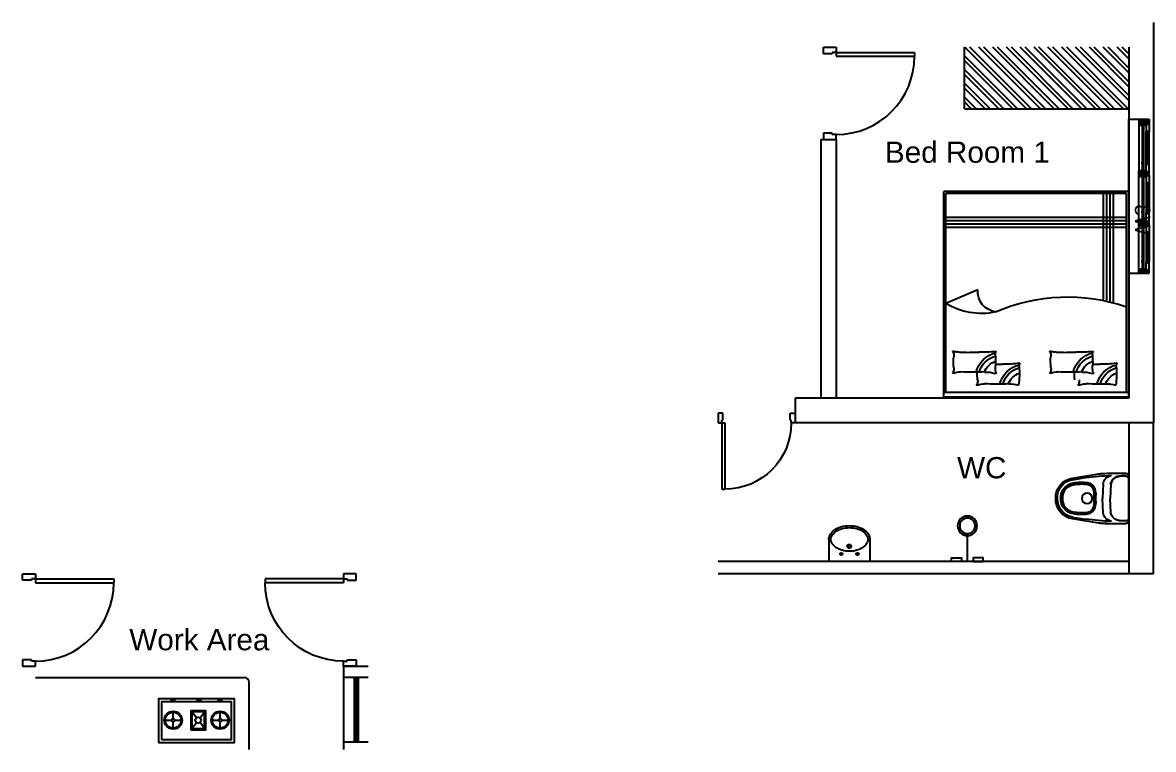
# Model space of a CAD drawing. Extents: x -4409 to 83729, y -39415 to 28842.
# Drawn here: x 72715 to 83729, y -32768 to -25688 of the extents above; entities that cross this region are included whole.
import ezdxf

# ---------------------------------------------------------------- set-up
doc = ezdxf.new("R2010")
doc.units = 0
doc.layers.get('0').update_dxf_attribs({"linetype": 'CONTINUOUS'})
for name, color, linetype in [('12_TEXT', 54, 'CONTINUOUS'), ('1_WALL', 7, 'CONTINUOUS'), ('4_JOINERY', 217, 'CONTINUOUS'), ('5_FURNETURE', 35, 'CONTINUOUS'), ('DOORS', 171, 'CONTINUOUS'), ('SANITARIOS', 159, 'CONTINUOUS'), ('WWW_CADBLOCKSFREE_COM', 7, 'CONTINUOUS')]:
    doc.layers.add(name, color=color, linetype=linetype)
doc.styles.add('1-100', font='txt', dxfattribs={"height": 24})
doc.styles.get("Standard").update_dxf_attribs({"font": 'arial.ttf'})

# ---------------------------------------------------------------- blocks, each defined once
blk = doc.blocks.new('*X64')
at = {"layer": '1_WALL', "color": 253, "linetype": 'CONTINUOUS'}
for p, q in [((82494, -26528), (81894, -25928)), ((82542, -26528), (81942, -25928)), ((82629, -26528), (82029, -25928)), ((82677, -26528), (82077, -25928)), ((82764, -26528), (82164, -25928)), ((82811, -26528), (82211, -25928)), ((82898, -26528), (82298, -25928)), ((82946, -26528), (82346, -25928)), ((83033, -26528), (82433, -25928)), ((83081, -26528), (82481, -25928)), ((83168, -26528), (82568, -25928)), ((83215, -26528), (82615, -25928)), ((83302, -26528), (82702, -25928)), ((83350, -26528), (82750, -25928)), ((83437, -26528), (82837, -25928)), ((83485, -26528), (82885, -25928)), ((83491, -26447), (82972, -25928)), ((83491, -26399), (83020, -25928)), ((83491, -26312), (83107, -25928)), ((83491, -26265), (83154, -25928)), ((83491, -26178), (83241, -25928)), ((83491, -26130), (83289, -25928)), ((83492, -26043), (83376, -25928)), ((83492, -25996), (83424, -25928)), ((82407, -26528), (81890, -26010)), ((82360, -26528), (81890, -26058)), ((82272, -26528), (81889, -26145)), ((82225, -26528), (81889, -26192)), ((82138, -26528), (81889, -26279)), ((82090, -26528), (81889, -26327)), ((82003, -26528), (81889, -26414)), ((81955, -26528), (81889, -26461))]:
    blk.add_line(p, q, dxfattribs=at)
blk = doc.blocks.new('RYTREYR')
at = {"layer": 'DOORS'}
for p, q in [((6351.5, 1006), (6351.5, 1082.2)), ((6351.5, 1082.2), (6355.3, 1082.2)), ((6355.3, 1006), (6355.3, 1082.2)), ((6351.5, 1006), (6355.3, 1006))]:
    blk.add_line(p, q, dxfattribs=at)
at = {"layer": 'DOORS', "linetype": 'CONTINUOUS'}
for p, q in [((6346.5, 993.5), (6346.5, 1006)), ((6346.5, 1006), (6351.5, 1006)), ((6351.5, 1006), (6351.5, 1002.2)), ((6436.5, 1006), (6431.5, 1006)), ((6431.5, 1006), (6431.5, 1002.2)), ((6436.5, 993.5), (6436.5, 1006)), ((6352.8, 993.5), (6346.5, 993.5)), ((6351.5, 1002.2), (6352.8, 1002.2)), ((6352.8, 1002.2), (6352.8, 993.5)), ((6430.3, 1002.2), (6430.3, 993.5)), ((6431.5, 1002.2), (6430.3, 1002.2)), ((6430.3, 993.5), (6436.5, 993.5))]:
    blk.add_line(p, q, dxfattribs=at)
at = {"layer": 'DOORS'}
blk.add_arc((6355.3, 1006), 76.3, 0.0039, 89.9983, dxfattribs=at)
blk = doc.blocks.new('ER5T')
at = {"layer": '4_JOINERY', "color": 150}
for p, q in [((169.1, -27.4), (19.1, -27.4)), ((19.1, -27.4), (19.1, -47.4)), ((169.1, -27.4), (169.1, -47.4)), ((19.1, -37.4), (25.1, -37.4)), ((19.1, -37.4), (69.1, -37.4)), ((19.1, -38.2), (19.9, -37.4)), ((19.1, -40), (21.7, -37.4)), ((19.1, -41.8), (23.5, -37.4)), ((19.1, -37.4), (19.1, -47.4)), ((19.1, -43.6), (25.1, -37.6)), ((19.1, -38.7), (19.4, -38.9)), ((19.1, -45.4), (25.1, -39.4)), ((19.1, -40.5), (20.3, -41.6)), ((19.1, -47.2), (24.5, -41.9)), ((19.1, -42.3), (21.2, -44.3)), ((19.8, -37.6), (22.1, -39.8)), ((20.7, -40.3), (23, -42.5)), ((20.7, -47.4), (25.1, -43)), ((21.6, -42.9), (23.9, -45.2)), ((22.5, -38.5), (24.4, -40.4)), ((23.3, -37.4), (23.9, -38)), ((23.4, -41.2), (25.1, -42.9)), ((24.3, -40.4), (70, -40.4)), ((24.3, -40.4), (24.3, -41.9)), ((24.3, -41.9), (70, -41.9)), ((24.3, -43.8), (24.9, -44.4)), ((25.1, -37.4), (25.1, -44.4)), ((25.1, -37.4), (25.1, -37.5)), ((31.6, -41.8), (33, -40.4)), ((31.6, -41.4), (32.6, -40.4)), ((31.6, -40.9), (32.2, -40.4)), ((31.6, -40.5), (31.7, -40.4)), ((31.6, -40.4), (33.1, -40.4)), ((31.6, -41.9), (31.6, -40.4)), ((33.1, -41.9), (31.6, -41.9)), ((32, -41.9), (33.1, -40.7)), ((32.4, -41.9), (33.1, -41.2)), ((32.9, -41.9), (33.1, -41.6)), ((33.1, -40.4), (33.1, -41.9)), ((62.6, -40.4), (61.1, -40.4)), ((61.1, -40.4), (61.1, -41.9)), ((62.3, -41.9), (61.1, -40.7)), ((61.8, -41.9), (61.1, -41.2)), ((61.4, -41.9), (61.1, -41.6)), ((61.1, -41.9), (62.6, -41.9)), ((62.6, -41.8), (61.2, -40.4)), ((62.6, -41.4), (61.7, -40.4)), ((62.6, -40.9), (62.1, -40.4)), ((62.6, -40.5), (62.6, -40.4)), ((62.6, -41.9), (62.6, -40.4)), ((75.1, -37.4), (69.1, -37.4)), ((69.1, -37.4), (69.1, -44.4)), ((69.1, -37.9), (69.6, -37.4)), ((69.1, -39.7), (71.4, -37.4)), ((69.1, -43.3), (75, -37.4)), ((69.1, -42.6), (69.9, -43.4)), ((69.4, -37.4), (70.8, -38.9)), ((69.5, -39.4), (71.7, -41.6)), ((69.8, -44.4), (75.1, -39.1)), ((70, -40.7), (73.2, -37.4)), ((70, -40.4), (70, -41.9)), ((70.1, -45.9), (74.3, -41.8)), ((70.4, -42.1), (72.6, -44.3)), ((70.4, -47.4), (75.1, -42.7)), ((71.3, -37.6), (73.5, -39.8)), ((72.2, -40.3), (74.4, -42.5)), ((73.1, -42.9), (74.6, -44.4)), ((74, -38.5), (75.1, -39.6)), ((74.3, -40.4), (118, -40.4)), ((74.3, -40.4), (74.3, -41.9)), ((74.3, -41.9), (118, -41.9)), ((74.8, -37.4), (75.1, -37.8)), ((75.1, -37.4), (75.1, -44.4)), ((117.1, -37.4), (75.1, -37.4)), ((84.1, -41.8), (85.5, -40.4)), ((84.1, -41.4), (85.1, -40.4)), ((84.1, -40.9), (84.7, -40.4)), ((84.1, -40.5), (84.2, -40.4)), ((84.1, -40.4), (85.6, -40.4)), ((84.1, -41.9), (84.1, -40.4)), ((85.6, -41.9), (84.1, -41.9)), ((84.5, -41.9), (85.6, -40.7)), ((84.9, -41.9), (85.6, -41.2)), ((85.4, -41.9), (85.6, -41.6)), ((85.6, -40.4), (85.6, -41.9)), ((110.6, -40.4), (109.1, -40.4)), ((109.1, -40.4), (109.1, -41.9)), ((110.3, -41.9), (109.1, -40.7)), ((109.8, -41.9), (109.1, -41.2)), ((109.4, -41.9), (109.1, -41.6)), ((109.1, -41.9), (110.6, -41.9)), ((110.6, -41.8), (109.2, -40.4)), ((110.6, -41.4), (109.7, -40.4)), ((110.6, -40.9), (110.1, -40.4)), ((110.6, -40.5), (110.6, -40.4)), ((110.6, -41.9), (110.6, -40.4)), ((123.1, -37.4), (117.1, -37.4)), ((117.1, -37.4), (117.1, -44.4)), ((117.1, -37.6), (117.3, -37.4)), ((117.1, -39.4), (119.1, -37.4)), ((117.1, -43), (122.7, -37.4)), ((117.1, -37.5), (117.6, -38)), ((117.1, -39.3), (118.5, -40.7)), ((117.5, -44.4), (123.1, -38.8)), ((117.9, -40.4), (120.9, -37.4)), ((117.9, -41.9), (119.4, -43.4)), ((118, -40.4), (118, -41.9)), ((118.1, -45.6), (122.3, -41.4)), ((118.1, -47.4), (123.1, -42.4)), ((118.1, -43.8), (120.3, -46.1)), ((118.8, -37.4), (120.3, -38.9)), ((119, -39.4), (121.2, -41.6)), ((119.9, -42.1), (122.1, -44.3)), ((120.8, -37.6), (123, -39.8)), ((121.7, -40.3), (122.3, -40.9)), ((122.3, -40.4), (166, -40.4)), ((122.3, -40.4), (122.3, -41.9)), ((122.3, -41.9), (166, -41.9)), ((122.6, -42.9), (123.1, -43.5)), ((123.1, -37.4), (123.1, -44.4)), ((169.1, -37.4), (123.1, -37.4)), ((129.6, -41.8), (131, -40.4)), ((129.6, -41.4), (130.6, -40.4)), ((129.6, -40.9), (130.2, -40.4)), ((129.6, -40.5), (129.7, -40.4)), ((129.6, -40.4), (131.1, -40.4)), ((129.6, -41.9), (129.6, -40.4)), ((131.1, -41.9), (129.6, -41.9)), ((130, -41.9), (131.1, -40.7)), ((130.4, -41.9), (131.1, -41.2)), ((130.9, -41.9), (131.1, -41.6)), ((131.1, -40.4), (131.1, -41.9)), ((158.6, -40.4), (157.1, -40.4)), ((157.1, -40.4), (157.1, -41.9)), ((158.3, -41.9), (157.1, -40.7)), ((157.8, -41.9), (157.1, -41.2)), ((157.4, -41.9), (157.1, -41.6)), ((157.1, -41.9), (158.6, -41.9)), ((158.6, -41.8), (157.2, -40.4)), ((158.6, -41.4), (157.7, -40.4)), ((158.6, -40.9), (158.1, -40.4)), ((158.6, -40.5), (158.6, -40.4)), ((158.6, -41.9), (158.6, -40.4)), ((169.1, -37.4), (165.1, -37.4)), ((165.1, -37.4), (165.1, -44.4)), ((165.1, -39.1), (166.8, -37.4)), ((165.1, -39.6), (165.3, -39.8)), ((165.1, -42.7), (165.9, -41.9)), ((165.1, -43.2), (167.1, -45.2)), ((165.2, -44.4), (169.1, -40.5)), ((165.6, -40.4), (168.6, -37.4)), ((165.6, -41.9), (166.2, -42.5)), ((165.7, -38.5), (168, -40.7)), ((166, -41.8), (169.1, -38.7)), ((166, -40.4), (166, -41.9)), ((166.1, -45.3), (169.1, -42.3)), ((166.1, -47.1), (169.1, -44.1)), ((166.5, -37.4), (167.1, -38)), ((166.6, -41.2), (168.9, -43.4)), ((167.5, -43.8), (169.1, -45.4)), ((168.3, -37.4), (169.1, -38.3)), ((168.4, -39.4), (169.1, -40.1)), ((19.1, -45.9), (19.4, -46.1)), ((19.1, -47.4), (24.1, -47.4)), ((19.8, -44.7), (22.1, -47)), ((22.5, -45.6), (24.1, -47.3)), ((22.5, -47.4), (24.1, -45.8)), ((24.1, -44.4), (24.1, -47.4)), ((24.1, -44.4), (25.1, -44.4)), ((24.1, -47.4), (31.6, -47.4)), ((25.1, -44.4), (31.6, -44.4)), ((31, -45.6), (31, -46.2)), ((31.6, -45.6), (31, -45.6)), ((31.6, -46.2), (31, -46.2)), ((62.6, -44.4), (31.6, -44.4)), ((31.6, -44.4), (31.6, -45.6)), ((62.6, -45.6), (31.6, -45.6)), ((62.6, -46.2), (31.6, -46.2)), ((31.6, -46.2), (31.6, -47.4)), ((62.6, -47.4), (31.6, -47.4)), ((62.6, -44.4), (62.6, -45.6)), ((69.1, -44.4), (62.6, -44.4)), ((62.6, -45.6), (63.2, -45.6)), ((62.6, -46.2), (62.6, -47.4)), ((62.6, -46.2), (63.2, -46.2)), ((70.1, -47.4), (62.6, -47.4)), ((63.2, -45.6), (63.2, -46.2)), ((70.1, -44.4), (69.1, -44.4)), ((69.1, -44.4), (69.2, -44.4)), ((70.1, -44.4), (70.1, -47.4)), ((70.1, -45.4), (70.8, -46.1)), ((70.1, -47.2), (70.4, -47.4)), ((74.1, -47.4), (70.1, -47.4)), ((71.3, -44.7), (73.5, -47)), ((72.2, -47.4), (74.1, -45.5)), ((74, -45.6), (74.1, -45.8)), ((74, -47.4), (74.1, -47.3)), ((74.1, -44.4), (74.1, -47.4)), ((74.1, -44.4), (75.1, -44.4)), ((74.1, -47.4), (81.6, -47.4)), ((75.1, -44.4), (81.6, -44.4)), ((81, -45.6), (81, -46.2)), ((81.6, -45.6), (81, -45.6)), ((81.6, -46.2), (81, -46.2)), ((81.6, -44.4), (81.6, -45.6)), ((81.6, -44.4), (110.6, -44.4)), ((81.6, -45.6), (110.6, -45.6)), ((81.6, -46.2), (81.6, -47.4)), ((81.6, -46.2), (110.6, -46.2)), ((81.6, -47.4), (110.6, -47.4)), ((117.1, -44.4), (110.6, -44.4)), ((110.6, -44.4), (110.6, -45.6)), ((110.6, -45.6), (111.2, -45.6)), ((110.6, -46.2), (111.2, -46.2)), ((110.6, -46.2), (110.6, -47.4)), ((118.1, -47.4), (110.6, -47.4)), ((111.2, -45.6), (111.2, -46.2)), ((118.1, -44.4), (117.1, -44.4)), ((118.1, -44.4), (118.1, -47.4)), ((122.1, -47.4), (118.1, -47.4)), ((119, -46.5), (119.9, -47.4)), ((119.9, -47.4), (122.1, -45.2)), ((120.8, -44.7), (122.1, -46.1)), ((121.7, -47.4), (122.1, -47)), ((122.1, -44.4), (122.1, -47.4)), ((122.1, -44.4), (123.1, -44.4)), ((122.1, -47.4), (129.6, -47.4)), ((122.9, -44.4), (123.1, -44.2)), ((123.1, -44.4), (129.6, -44.4)), ((129, -45.6), (129, -46.2)), ((129.6, -45.6), (129, -45.6)), ((129.6, -46.2), (129, -46.2)), ((129.6, -44.4), (129.6, -45.6)), ((129.6, -44.4), (158.6, -44.4)), ((129.6, -45.6), (158.6, -45.6)), ((129.6, -46.2), (129.6, -47.4)), ((129.6, -46.2), (158.6, -46.2)), ((129.6, -47.4), (158.6, -47.4)), ((158.6, -44.4), (158.6, -45.6)), ((165.1, -44.4), (158.6, -44.4)), ((158.6, -45.6), (159.2, -45.6)), ((158.6, -46.2), (158.6, -47.4)), ((158.6, -46.2), (159.2, -46.2)), ((166.1, -47.4), (158.6, -47.4)), ((159.2, -45.6), (159.2, -46.2)), ((166.1, -44.4), (165.1, -44.4)), ((166.1, -44.4), (166.1, -47.4)), ((166.1, -46), (167.5, -47.4)), ((169.1, -47.4), (166.1, -47.4)), ((167.5, -47.4), (169.1, -45.8)), ((168.4, -46.5), (169.1, -47.2))]:
    blk.add_line(p, q, dxfattribs=at)
blk = doc.blocks.new('TRH')
at = {"layer": 'DOORS'}
for p, q in [((39041.2, 2496.1), (39041.2, 2565.1)), ((39041.2, 2565.1), (39044.2, 2565.1)), ((39044.2, 2496.1), (39044.2, 2565.1)), ((39041.2, 2496.1), (39044.2, 2496.1))]:
    blk.add_line(p, q, dxfattribs=at)
at = {"layer": 'DOORS', "linetype": 'CONTINUOUS'}
for p, q in [((39037.2, 2486.1), (39037.2, 2496.1)), ((39037.2, 2496.1), (39041.2, 2496.1)), ((39041.2, 2496.1), (39041.2, 2493.1)), ((39041.2, 2493.1), (39042.2, 2493.1)), ((39042.2, 2493.1), (39042.2, 2486.1)), ((39112.2, 2493.1), (39112.2, 2486.1)), ((39113.2, 2493.1), (39112.2, 2493.1)), ((39117.2, 2496.1), (39113.2, 2496.1)), ((39113.2, 2496.1), (39113.2, 2493.1)), ((39117.2, 2486.1), (39117.2, 2496.1)), ((39042.2, 2486.1), (39037.2, 2486.1)), ((39112.2, 2486.1), (39117.2, 2486.1))]:
    blk.add_line(p, q, dxfattribs=at)
at = {"layer": 'DOORS'}
blk.add_arc((39044.2, 2496.1), 69, 360, 90, dxfattribs=at)
blk = doc.blocks.new('BED10')
at = {"layer": '5_FURNETURE'}
for p, q in [((1957205.3, 85000.2), (1957205.3, 84995.9)), ((1957205.3, 85000.2), (1957385.5, 85000.2)), ((1957385.5, 85000.2), (1957385.5, 84995.9)), ((1957385.5, 84995.9), (1957205.3, 84995.9)), ((1957205.3, 84995.9), (1957205.3, 84800.1)), ((1957207.4, 84995.9), (1957207.4, 84802.3)), ((1957383.4, 84995.9), (1957383.4, 84802.3)), ((1957385.5, 84995.9), (1957385.5, 84800.1)), ((1957238.4, 84896.2), (1957207.4, 84909.3)), ((1957360.7, 84802.3), (1957360.7, 84905.5)), ((1957364, 84802.3), (1957364, 84906.2)), ((1957367.2, 84802.3), (1957367.2, 84907)), ((1957370.4, 84802.3), (1957370.4, 84907.9)), ((1957207.4, 84834.9), (1957383.4, 84834.9)), ((1957207.4, 84831.6), (1957383.4, 84831.6)), ((1957207.4, 84828.4), (1957383.4, 84828.4)), ((1957207.4, 84825.2), (1957383.4, 84825.2)), ((1957385.5, 84800.1), (1957205.3, 84800.1)), ((1957383.4, 84802.3), (1957207.4, 84802.3))]:
    blk.add_line(p, q, dxfattribs=at)
for centre, radius, start, end in [((1957238, 84988.4), 0.522, 65.697, 204.2741), ((1957224.6, 84982.4), 14.2, 20.9854, 24.2741), ((1957230.1, 84984.5), 8.32, 353.727, 20.9854), ((1957244.2, 85002.1), 14.5, 245.697, 273.7036), ((1957257.4, 84798), 190, 86.6018, 93.7036), ((1957285.2, 84994.3), 26, 193.9158, 256.1502), ((1957285.2, 84994.3), 23.1, 195.8795, 253.9681), ((1957285.2, 84994.3), 18.2, 201.0157, 250.1305), ((1957270.2, 85013.1), 25.5, 266.6018, 288.5132), ((1957190.4, 84977.7), 88.6, 355.4925, 7.2995), ((1957336.9, 84988.4), 0.522, 65.697, 204.2741), ((1957323.5, 84982.4), 14.2, 20.9854, 24.2741), ((1957329, 84984.5), 8.32, 353.727, 20.9854), ((1957343.1, 85002.1), 14.5, 245.697, 273.7036), ((1957356.3, 84798), 190, 86.6018, 93.7036), ((1957379.8, 84994.3), 26, 193.9158, 256.1502), ((1957379.8, 84994.3), 23.1, 195.8795, 253.9681), ((1957379.8, 84994.3), 18.2, 201.0157, 250.1305), ((1957364.8, 85013.1), 25.5, 266.6018, 288.5132), ((1957285, 84977.7), 88.6, 355.4925, 7.2995), ((1957214.8, 84976.8), 0.522, 65.697, 204.2741), ((1957201.4, 84970.8), 14.2, 20.9854, 24.2741), ((1957206.9, 84972.9), 8.32, 353.727, 20.9854), ((1957221, 84990.5), 14.5, 245.697, 273.7036), ((1957234.2, 84786.4), 190, 86.6018, 93.7036), ((1957262, 84982.7), 26, 193.9158, 256.1502), ((1957291.3, 84977.8), 53.3, 173.727, 181.4279), ((1957262, 84982.7), 23.1, 195.8795, 253.9681), ((1957262, 84982.7), 18.2, 201.0157, 250.1305), ((1957247, 85001.6), 25.5, 266.6018, 288.8218), ((1957255.8, 84977), 0.707, 331.3728, 144.1024), ((1957284.8, 84971.3), 29.1, 170.6044, 182.5196), ((1957280.5, 84963.5), 27.5, 151.3728, 152.8371), ((1957309.4, 84976.8), 0.522, 65.697, 204.2741), ((1957296, 84970.8), 14.2, 20.9854, 24.2741), ((1957301.5, 84972.9), 8.32, 353.727, 20.9854), ((1957315.6, 84990.5), 14.5, 245.697, 273.7036), ((1957328.8, 84786.4), 190, 86.6018, 93.7036), ((1957356.6, 84982.7), 26, 193.9158, 256.1502), ((1957385.9, 84977.8), 53.3, 173.727, 181.4279), ((1957356.6, 84982.7), 23.1, 195.8795, 253.9681), ((1957356.6, 84982.7), 18.2, 201.0157, 250.1305), ((1957341.6, 85001.6), 25.5, 266.6018, 288.8218), ((1957350.4, 84977), 0.707, 331.3728, 144.1024), ((1957379.4, 84971.3), 29.1, 170.6044, 182.5196), ((1957375.1, 84963.5), 27.5, 151.3728, 152.8371), ((1957268.1, 84966.2), 53.3, 173.727, 185.6216), ((1957167.2, 84966.1), 88.6, 355.4925, 2.5196), ((1957257.8, 85046.7), 78.4, 268.4766, 273.5164), ((1957266.8, 84901), 67.5, 86.4836, 93.5164), ((1957266.6, 84897.4), 71.1, 80.3234, 86.4836), ((1957278.9, 84968), 0.539, 228.0657, 32.3781), ((1957282.8, 84970.5), 4.05, 175.4925, 200.7754), ((1957282.9, 84970.5), 4.16, 200.7754, 212.3781), ((1957362.7, 84966.2), 53.3, 173.727, 185.6216), ((1957261.8, 84966.1), 88.6, 355.4925, 2.5196), ((1957352.4, 85046.7), 78.4, 268.4766, 273.5164), ((1957361.4, 84901), 67.5, 86.4836, 93.5164), ((1957361.2, 84897.4), 71.1, 80.3234, 86.4836), ((1957373.5, 84968), 0.539, 228.0657, 32.3781), ((1957377.3, 84970.5), 4.05, 175.4925, 200.7754), ((1957377.5, 84970.5), 4.16, 200.7754, 212.3781), ((1957214.7, 84956.3), 0.492, 127.1098, 308.0995), ((1957206.8, 84960.1), 8.33, 335.2383, 5.6216), ((1957206.9, 85012.5), 57.2, 278.0757, 282.0355), ((1957224.8, 84928.8), 28.4, 84.694, 102.0355), ((1957234.6, 85035.1), 78.4, 264.694, 273.5164), ((1957243.6, 84889.4), 67.5, 86.4836, 93.5164), ((1957243.4, 84885.9), 71.1, 80.3234, 86.4836), ((1957255.7, 84956.4), 0.539, 228.0657, 32.3781), ((1957259.6, 84958.9), 4.05, 175.4925, 200.7754), ((1957259.7, 84958.9), 4.16, 200.7754, 212.3781), ((1957309.2, 84956.3), 0.492, 127.1098, 308.0995), ((1957301.4, 84960.1), 8.33, 335.2383, 5.6216), ((1957301.5, 85012.5), 57.2, 278.0757, 282.0355), ((1957319.4, 84928.8), 28.4, 84.694, 102.0355), ((1957329.2, 85035.1), 78.4, 264.694, 273.5164), ((1957338.2, 84889.4), 67.5, 86.4836, 93.5164), ((1957338, 84885.9), 71.1, 80.3234, 86.4836), ((1957350.3, 84956.4), 0.539, 228.0657, 32.3781), ((1957354.1, 84958.9), 4.05, 175.4925, 200.7754), ((1957354.2, 84958.9), 4.16, 200.7754, 212.3781), ((1957241.8, 84854), 65.1, 77.676, 121.871), ((1957258.8, 84897.4), 20.4, 98.7593, 183.5218), ((1957326, 85079.7), 176.7, 246.5474, 288.9404)]:
    blk.add_arc(centre, radius, start, end, dxfattribs=at)
blk = doc.blocks.new('IIIIIIIIIIIIIIIIIIII')
at = {"layer": 'SANITARIOS', "color": 7}
for p, q in [((788.403, 261.793), (788.403, 261.977)), ((788.433, 262.007), (788.459, 262.007)), ((788.459, 262.007), (788.836, 262.007)), ((788.459, 262.007), (788.836, 262.007)), ((788.862, 262.007), (788.836, 262.007)), ((788.892, 261.793), (788.892, 261.977)), ((788.51, 261.831), (788.648, 261.826)), ((788.786, 261.831), (788.648, 261.826)), ((788.451, 261.457), (788.41, 261.713)), ((788.505, 261.757), (788.648, 261.752)), ((788.79, 261.757), (788.648, 261.752)), ((788.844, 261.457), (788.886, 261.713)), ((788.617, 261.67), (788.678, 261.67)), ((788.618, 261.685), (788.648, 261.685)), ((788.648, 261.685), (788.677, 261.685)), ((788.466, 261.459), (788.445, 261.587)), ((788.829, 261.459), (788.85, 261.587))]:
    blk.add_line(p, q, dxfattribs=at)
for points in [[(788.648, 261.296, -0.382405), (788.451, 261.457), (788.41, 261.713, -0.040213), (788.403, 261.793), (788.403, 261.977, -0.414214), (788.433, 262.007), (788.459, 262.007)], [(788.459, 262.007, 0.364314), (788.43, 261.982, 0.112271), (788.435, 261.895, 0.278416), (788.51, 261.831), (788.648, 261.826)], [(788.648, 261.296, 0.382405), (788.844, 261.457), (788.886, 261.713, 0.040213), (788.892, 261.793), (788.892, 261.977, 0.414214), (788.862, 262.007), (788.836, 262.007)], [(788.836, 262.007, -0.364314), (788.866, 261.982, -0.112271), (788.86, 261.895, -0.278416), (788.786, 261.831), (788.648, 261.826)], [(788.648, 261.311, -0.383569), (788.466, 261.459), (788.445, 261.587)], [(788.648, 261.311, 0.383569), (788.829, 261.459), (788.85, 261.587)]]:
    blk.add_lwpolyline(points, format="xyb", dxfattribs=at)
for points in [[(788.505, 261.757), (788.648, 261.752)], [(788.79, 261.757), (788.648, 261.752)]]:
    blk.add_lwpolyline(points, dxfattribs=at)
for points in [[(788.648, 261.346, -0.3863), (788.5, 261.464, -0.069564), (788.496, 261.608, -0.301962), (788.558, 261.677, -0.087243), (788.618, 261.685), (788.648, 261.685), (788.677, 261.685, -0.087243), (788.737, 261.677, -0.301962), (788.799, 261.608, -0.069564), (788.795, 261.464, -0.3863)], [(788.648, 261.361, -0.388576), (788.515, 261.467, -0.069453), (788.511, 261.607, -0.302408), (788.562, 261.663, -0.08847), (788.617, 261.67), (788.678, 261.67, -0.08847), (788.733, 261.663, -0.302408), (788.784, 261.607, -0.069453), (788.78, 261.467, -0.388576)]]:
    blk.add_lwpolyline(points, format="xyb", close=True, dxfattribs=at)
blk.add_circle((788.648, 261.601), 0.0515, dxfattribs=at)
blk.add_circle((788.648, 261.601), 0.0515, dxfattribs=at)
for centre, radius, start, end in [((788.433, 261.977), 0.03, 90, 180), ((788.623, 261.951), 0.195, 171.0536, 196.677), ((788.459, 261.977), 0.03, 90, 170.0695), ((788.836, 261.977), 0.03, 9.9305, 90), ((788.672, 261.951), 0.195, 343.323, 8.9464), ((788.862, 261.977), 0.03, 0, 90), ((788.523, 261.855), 0.0997, 190.1726, 260.0286), ((790.327, 261.868), 1.902, 180.9172, 188.4996), ((788.523, 261.855), 0.0997, 190.1726, 260.0286), ((790.327, 261.868), 1.902, 180.9172, 188.4996), ((788.526, 261.924), 0.0952, 197.721, 259.9531), ((788.769, 261.924), 0.0952, 280.0469, 342.279), ((788.773, 261.855), 0.0997, 279.9714, 349.8274), ((788.773, 261.855), 0.0997, 279.9714, 349.8274), ((786.969, 261.868), 1.902, 351.5004, 359.0828), ((786.969, 261.868), 1.902, 351.5004, 359.0828), ((788.903, 261.793), 0.5, 180, 189.2113), ((788.392, 261.793), 0.5, 350.7887, 0), ((789.013, 261.553), 0.521, 173.8689, 189.7863), ((788.579, 261.596), 0.0838, 104.1018, 171.3111), ((789.013, 261.553), 0.506, 173.9085, 189.8005), ((788.579, 261.596), 0.0688, 103.7408, 171.0438), ((788.61, 261.512), 0.173, 87.5575, 107.5015), ((788.61, 261.512), 0.158, 87.4441, 107.6672), ((788.685, 261.512), 0.173, 72.4985, 92.4425), ((788.685, 261.512), 0.158, 72.3328, 92.5559), ((788.716, 261.596), 0.0688, 8.9562, 76.2592), ((788.716, 261.596), 0.0838, 8.6889, 75.8982), ((788.282, 261.553), 0.506, 350.1995, 6.0915), ((788.282, 261.553), 0.521, 350.2137, 6.1311), ((788.639, 261.486), 0.19, 188.8141, 272.5226), ((788.639, 261.486), 0.175, 188.7975, 272.7385), ((788.639, 261.486), 0.141, 188.848, 273.3342), ((788.639, 261.486), 0.126, 188.7932, 273.7329), ((788.656, 261.486), 0.126, 266.2671, 351.2068), ((788.656, 261.486), 0.141, 266.6658, 351.152), ((788.656, 261.486), 0.175, 267.2615, 351.2025), ((788.656, 261.486), 0.19, 267.4774, 351.1859)]:
    blk.add_arc(centre, radius, start, end, dxfattribs=at)
blk = doc.blocks.new('CHUV')
at = {"color": 252}
blk.add_lwpolyline([(23.46, 11.934), (23.46, 12.206)], dxfattribs=at)
for points in [[(23.403, 11.934), (23.305, 11.934), (23.305, 11.971), (23.403, 11.971)], [(23.517, 11.934), (23.615, 11.934), (23.615, 11.971), (23.517, 11.971)]]:
    blk.add_lwpolyline(points, close=True, dxfattribs=at)
for radius in [0.095, 0.075]:
    blk.add_circle((23.46, 12.281), radius, dxfattribs=at)

msp = doc.modelspace()

# ---------------------------------------------------------------- linework, layer by layer
at = {"color": 252}
for p, q in [((80568.192, -30722.819), (80568.192, -30937.819)), ((80968.192, -30722.819), (80968.192, -30937.819))]:
    msp.add_line(p, q, dxfattribs=at)
for p, q in [((74153.312, -32288.405), (74203.768, -32288.405)), ((74410.237, -32288.405), (74457.001, -32288.405)), ((74610.214, -32288.405), (74660.671, -32288.405)), ((74104.884, -32483.173), (74167.168, -32483.173)), ((74181.866, -32468.475), (74181.866, -32406.192)), ((74196.564, -32483.173), (74258.847, -32483.173)), ((74407.978, -32460.16), (74362.883, -32400.708)), ((74442.951, -32460.16), (74488.047, -32400.708)), ((74561.787, -32483.173), (74624.07, -32483.173)), ((74638.768, -32468.475), (74638.768, -32406.192)), ((74653.466, -32483.173), (74715.749, -32483.173)), ((74181.866, -32560.154), (74181.866, -32497.871)), ((74362.883, -32565.718), (74407.978, -32506.266)), ((74488.047, -32565.718), (74442.951, -32506.266)), ((74638.768, -32560.154), (74638.768, -32497.871))]:
    msp.add_line(p, q)
msp.add_lwpolyline([(80568.192, -30722.819, -0.144800307), (80583.536, -30670.947, -0.107174655), (80630.145, -30624.648, -0.077609899), (80691.247, -30597.828, -0.064766832), (80768.192, -30587.819, -0.064766832), (80845.137, -30597.828, -0.077609899), (80906.239, -30624.648, -0.107174655), (80952.848, -30670.947, -0.144800307), (80968.192, -30722.819, -0.144800307)], format="xyb", dxfattribs=at)
msp.add_lwpolyline([(80948.192, -30722.819, -0.144800307), (80936.066, -30763.812, -0.107174655), (80895.471, -30804.136, -0.077609899), (80840.021, -30828.476, -0.064766832), (80768.192, -30837.819, -0.064766832), (80696.363, -30828.476, -0.077609899), (80640.913, -30804.136, -0.107174655), (80600.318, -30763.812, -0.144800307), (80588.192, -30722.819, -0.144800307), (80600.318, -30681.827, -0.107174655), (80640.913, -30641.502, -0.077609899), (80696.363, -30617.163, -0.064766832), (80768.192, -30607.819, -0.064766832), (80840.021, -30617.163, -0.077609899), (80895.471, -30641.502, -0.107174655), (80936.066, -30681.827, -0.144800307)], format="xyb", close=True, dxfattribs=at)
for points in [[(74038.104, -32701.544), (74779.631, -32701.544), (74779.631, -32274.245), (74038.104, -32274.245)], [(74068.104, -32671.544), (74749.631, -32671.544), (74749.631, -32304.245), (74068.104, -32304.245)], [(74352.883, -32575.718), (74498.047, -32575.718), (74498.047, -32390.708), (74352.883, -32390.708)]]:
    msp.add_lwpolyline(points, close=True)
at = {"color": 1}
msp.add_lwpolyline([(74362.883, -32565.718), (74488.047, -32565.718), (74488.047, -32400.708), (74362.883, -32400.708)], close=True, dxfattribs=at)
at = {"color": 252}
for centre, radius in [((80767.497, -30789.164), 18.303), ((80767.497, -30789.164), 13.303), ((80689.26, -30864.991), 11.766), ((80847.124, -30864.991), 11.766)]:
    msp.add_circle(centre, radius, dxfattribs=at)
for centre, radius in [((74181.866, -32483.173), 86.981), ((74181.866, -32483.173), 14.698), ((74425.465, -32483.213), 28.935), ((74638.768, -32483.173), 86.981), ((74638.768, -32483.173), 14.698)]:
    msp.add_circle(centre, radius)
at = {"color": 1}
for centre in [(74181.866, -32483.173), (74638.768, -32483.173)]:
    msp.add_circle(centre, 76.981, dxfattribs=at)
at = {"layer": '1_WALL'}
for p, q in [((83729.263, -25687.819), (83729.263, -29587.819)), ((83489.263, -25927.819), (83489.263, -29347.819)), ((80489.263, -26827.819), (80489.263, -29347.819)), ((80639.263, -26827.819), (80639.263, -29347.819)), ((82489.263, -29347.819), (80239.238, -29347.819)), ((83489.263, -29347.819), (80239.238, -29347.819)), ((83729.263, -29587.819), (80239.238, -29587.819)), ((83489.263, -29587.819), (83489.263, -31057.819)), ((83729.263, -31057.819), (83729.263, -29587.819)), ((75839.955, -31957.819), (75839.955, -32767.819)), ((75839.955, -32065.332), (76079.955, -32065.332)), ((76079.955, -32697.154), (75839.955, -32697.154))]:
    msp.add_line(p, q, dxfattribs=at)
at = {"layer": '1_WALL', "color": 253}
for p, q in [((81889.263, -26527.819), (81889.263, -25927.819)), ((81889.263, -26527.819), (83489.263, -26527.819)), ((72839.955, -32067.819), (74873.156, -32067.819)), ((74923.156, -32767.819), (74923.156, -32117.819))]:
    msp.add_line(p, q, dxfattribs=at)
at = {"layer": '1_WALL'}
msp.add_lwpolyline([(80489.263, -26827.819), (80639.263, -26827.819)], dxfattribs=at)
at = {"layer": '1_WALL', "color": 5}
for points in [[(75944.955, -32065.332), (75944.955, -32697.154)], [(75964.955, -32065.332), (75964.955, -32697.154)], [(75984.955, -32065.332), (75984.955, -32697.154)]]:
    msp.add_lwpolyline(points, dxfattribs=at)
at = {"layer": '1_WALL', "color": 253}
msp.add_arc((74873.156, -32117.819), 50, 0, 90, dxfattribs=at)
at = {"layer": '5_FURNETURE'}
msp.add_line((82489.263, -29347.819), (80239.238, -29347.819), dxfattribs=at)
at = {"layer": 'WWW_CADBLOCKSFREE_COM', "color": 7}
for points in [[(80239.238, -29347.819), (80239.238, -29587.819)], [(83489.263, -30937.819), (79489.263, -30937.819)], [(83729.263, -31057.819), (79489.263, -31057.819)], [(75839.955, -31957.819), (76079.955, -31957.819)]]:
    msp.add_lwpolyline(points, dxfattribs=at)

# ---------------------------------------------------------------- block references
at = {"color": 5, "xscale": -9.374687640517491, "yscale": 9.374687640517491, "zscale": 9.374687640517491, "rotation": 180}
msp.add_blockref('TRH', (-286472.231, -6187.295), dxfattribs=at)
at = {"color": 252, "xscale": -1000, "yscale": 1000, "zscale": 1000}
msp.add_blockref('CHUV', (105377.749, -42871.39), dxfattribs=at)
at = {"layer": '1_WALL', "color": 253}
msp.add_blockref('*X64', (0, 0), dxfattribs=at)
at = {"layer": '1_WALL', "xscale": -10, "yscale": 10, "zscale": 10, "rotation": 90}
msp.add_blockref('ER5T', (83214.88, -26436.454), dxfattribs=at)
at = {"layer": '4_JOINERY', "yscale": 10, "zscale": 10}
for p, xscale, rotation in [((70579.447, 37537.577), 10, 270), ((62780.139, 32407.577), 10, 270), ((85899.771, 32407.577), -10, 90)]:
    msp.add_blockref('RYTREYR', p, dxfattribs=dict(at, xscale=xscale, rotation=rotation))
at = {"layer": 'DOORS', "xscale": -10, "yscale": 10, "zscale": 10, "rotation": 180}
msp.add_blockref('BED10', (-19490366.075, 820669.437), dxfattribs=at)
at = {"layer": 'SANITARIOS', "xscale": -1000, "yscale": 1000, "zscale": 1000, "rotation": 270}
msp.add_blockref('IIIIIIIIIIIIIIIIIIII', (-178517.413, -818970.418), dxfattribs=at)

# ---------------------------------------------------------------- texts
at = {"layer": '12_TEXT', "color": 54, "linetype": 'CONTINUOUS', "extrusion": (0, 0, -1), "style": '1-100'}
msp.add_text('W3', height=150, rotation=90, dxfattribs=at).set_placement((-83549.491, -27759.47))
at = {"layer": 'WWW_CADBLOCKSFREE_COM', "color": 7, "linetype": 'CONTINUOUS'}
for s, p in [('Bed Room 1', (81114.28, -27053.294)), ('WC', (81816.887, -30127.203)), ('Work Area', (73753.974, -31802.341))]:
    msp.add_text(s, height=206.8838, dxfattribs=at).set_placement(p)

doc.saveas('drawing.dxf')
